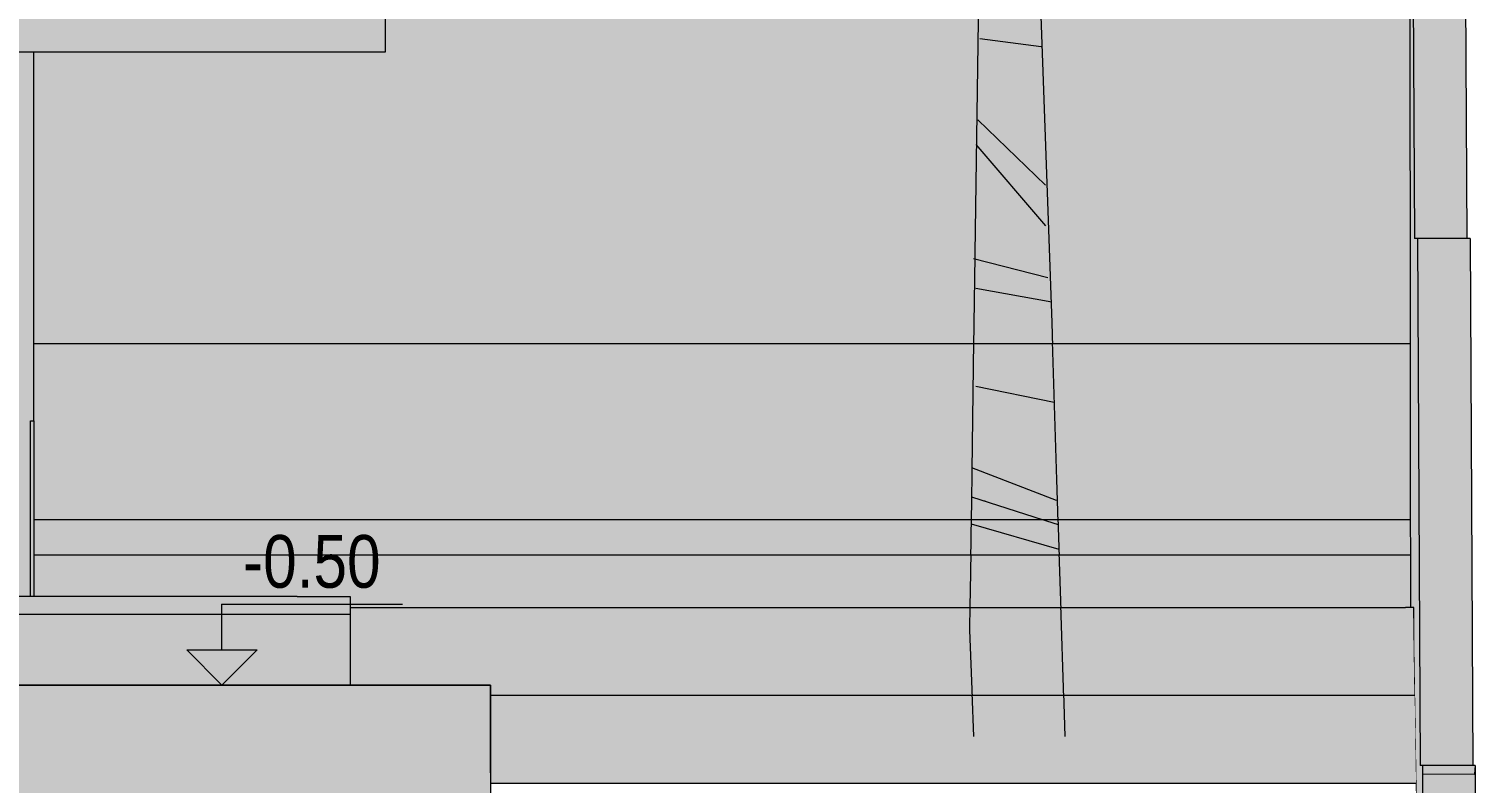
# Model space of a CAD drawing. Header units: centimetres. Extents: x -4381 to 5639, y -3920 to 4826.
# Drawn here: x 88.24 to 96.47, y 9.56 to 13.85 of the extents above; entities that cross this region are included whole.
import ezdxf
from ezdxf.xclip import XClip

# ---------------------------------------------------------------- set-up
doc = ezdxf.new("R2010")
doc.units = ezdxf.units.CM
doc.header["$MEASUREMENT"] = 0
doc.header["$XCLIPFRAME"] = 0
doc.set_wipeout_variables(frame=1)
doc.linetypes.add('Wipeout_Contour', pattern=[100, 0, -100])
for name, color, linetype in [('0- SITE', 7, 'Continuous'), ('00- NIVEAUX', 7, 'Continuous'), ('Dalles', 7, 'Continuous'), ('Drawing & Figure', 7, 'Continuous'), ('Mur de clôture', 7, 'Continuous'), ('Structural - Bearing', 7, 'Continuous')]:
    doc.layers.add(name, color=color, linetype=linetype)
for name, color, linetype, lineweight in [('0- SITE_Pen_No__1', 7, 'Continuous', 5), ('00- NIVEAUX_Pen_No__1', 7, 'Continuous', 5), ('0_Pen_No__1', 7, 'Continuous', 5), ('0_Pen_No__2', 8, 'Continuous', 5), ('Dalles_Pen_No__1', 7, 'Continuous', 5), ('Mur de clôture_Pen_No__1', 7, 'Continuous', 5), ('Mur de clôture_Pen_No__2', 8, 'Continuous', 5), ('Mur de clôture_Pen_No__7', 7, 'Continuous', 5), ('Structural - Bearing_Pen_No__1', 7, 'Continuous', 5)]:
    doc.layers.add(name, color=color, linetype=linetype, lineweight=lineweight)
for name, color, linetype, lineweight, true_color in [('0- SITE_Pen_No__178', 7, 'Continuous', 5, 0xbda888), ('0- SITE_Pen_No__184', 7, 'Continuous', 5, 0xc5d295), ('00-TREES_Pen_No__178', 7, 'Continuous', 5, 0xbda888), ('00-TREES_Pen_No__181', 7, 'Continuous', 5, 0xddeaa8), ('00-TREES_Pen_No__184', 7, 'Continuous', 5, 0xc5d295), ('00-TREES_Pen_No__185', 7, 'Continuous', 5, 0xbce39b), ('0_Pen_No__102', 7, 'Continuous', 5, 0xcccccc), ('Dalles_Pen_No__178', 7, 'Continuous', 5, 0xbda888), ('Dalles_Pen_No__61', 7, 'Continuous', 5, 0x6a6a6a), ('Mur de clôture_Pen_No__180', 7, 'Continuous', 5, 0xe2e3c6), ('Structural - Bearing_Pen_No__102', 7, 'Continuous', 5, 0xcccccc), ('Structural - Bearing_Pen_No__112', 7, 'Continuous', 5, 0xd5aaaa), ('Structural - Bearing_Pen_No__178', 7, 'Continuous', 5, 0xbda888), ('veg_Pen_No__158', 7, 'Continuous', 5, 0x7b6544)]:
    doc.layers.add(name, color=color, linetype=linetype, lineweight=lineweight, true_color=true_color)
doc.styles.add('GENERATED_STYLE_2', font='')
doc.styles.get('GENERATED_STYLE_2').set_extended_font_data('Arial Narrow Occidental')

# ---------------------------------------------------------------- blocks, each defined once
blk = doc.blocks.new('Drawing_10_10', base_point=(-363.0919, 10.6179))
at = {"color": 254, "linetype": 'Wipeout_Contour', "lineweight": 0, "ltscale": 555.959239}
blk.add_wipeout([(90.2669, 13.7179), (88.2669, 13.7179), (88.2669, 13.5771), (96.1046, 12.0562), (96.103, 14.0562), (90.2669, 14.0562)], dxfattribs=at).dxf.layer = '0- SITE'
at = {"color": 254, "linetype": 'Wipeout_Contour', "lineweight": 0, "ltscale": 275.035102}
blk.add_wipeout([(88.2669, 11.0147), (88.2669, 10.8562), (96.1067, 10.8562)], dxfattribs=at).dxf.layer = '0- SITE'
at = {"color": 254, "linetype": 'Wipeout_Contour', "lineweight": 0, "ltscale": 363.748777}
blk.add_wipeout([(90.0669, 10.1144), (90.0913, 10.1144), (90.2766, 10.5562), (90.0669, 10.5562)], dxfattribs=at).dxf.layer = '0- SITE'
at = {"color": 254, "linetype": 'Wipeout_Contour', "lineweight": 0, "ltscale": 464.11837}
blk.add_wipeout([(92.2897, 10.5562), (90.3257, 10.1144), (90.8669, 10.1144), (90.8669, 10.0562), (96.1319, 10.0562)], dxfattribs=at).dxf.layer = '0- SITE'
at = {"color": 254, "linetype": 'Wipeout_Contour', "lineweight": 0, "ltscale": 279.839782}
blk.add_wipeout([(90.8669, 9.5562), (96.14, 9.5562), (90.8669, 9.9904)], dxfattribs=at).dxf.layer = '0- SITE'
at = {"layer": '0- SITE_Pen_No__178', "linetype": 'Continuous', "ltscale": 10}
for points in [[(90.2669, 13.7179), (88.2669, 13.7179), (88.2669, 13.5771), (96.1046, 12.0562), (96.103, 14.0562), (90.2669, 14.0562)], [(88.2669, 11.0147), (88.2669, 10.8562), (96.1067, 10.8562)], [(90.0669, 10.1144), (90.0913, 10.1144), (90.2766, 10.5562), (90.0669, 10.5562)], [(92.2897, 10.5562), (90.3257, 10.1144), (90.8669, 10.1144), (90.8669, 10.0562), (96.1319, 10.0562)], [(90.8669, 9.5562), (96.14, 9.5562), (90.8669, 9.9904)]]:
    blk.add_hatch(color=256, dxfattribs=at).paths.add_polyline_path(points)
at = {"layer": 'veg_Pen_No__158', "linetype": 'Continuous', "ltscale": 10}
blk.add_line((93.6537, 13.7958), (94.0034, 13.7494), dxfattribs=at)
at = {"color": 254, "linetype": 'Wipeout_Contour', "lineweight": 0, "ltscale": 371.834022}
blk.add_wipeout([(88.2669, 12.0562), (88.2669, 11.8324), (96.1058, 11.0562), (96.1046, 12.0562)], dxfattribs=at).dxf.layer = '0- SITE'
at = {"color": 254, "linetype": 'Wipeout_Contour', "lineweight": 0, "ltscale": 364.289433}
blk.add_wipeout([(90.0913, 10.1144), (90.1488, 10.1144), (90.7703, 10.5562), (90.2766, 10.5562)], dxfattribs=at).dxf.layer = '0- SITE'
at = {"color": 254, "linetype": 'Wipeout_Contour', "lineweight": 0, "ltscale": 376.199002}
blk.add_wipeout([(90.8669, 10.0562), (90.8669, 9.9904), (96.14, 9.5562), (96.1319, 10.0562)], dxfattribs=at).dxf.layer = '0- SITE'
at = {"layer": '0- SITE_Pen_No__178', "linetype": 'Continuous', "ltscale": 10}
for points in [[(90.0913, 10.1144), (90.1488, 10.1144), (90.7703, 10.5562), (90.2766, 10.5562)], [(90.8669, 10.0562), (90.8669, 9.9904), (96.14, 9.5562), (96.1319, 10.0562)]]:
    blk.add_hatch(color=256, dxfattribs=at).paths.add_polyline_path(points)
at = {"layer": '0- SITE_Pen_No__184', "linetype": 'Continuous', "ltscale": 10}
blk.add_hatch(color=256, dxfattribs=at).paths.add_polyline_path([(88.2669, 12.0562), (88.2669, 11.8324), (96.1058, 11.0562), (96.1046, 12.0562)])
at = {"layer": '0- SITE_Pen_No__1', "linetype": 'Continuous', "ltscale": 10}
for p in [(90.8669, 9.5562), (96.1482, 9.0562)]:
    blk.add_line(p, (96.14, 9.5562), dxfattribs=at)
at = {"color": 254, "linetype": 'Wipeout_Contour', "lineweight": 0, "ltscale": 275.666592}
blk.add_wipeout([(88.2669, 13.5771), (88.2669, 12.0562), (96.1046, 12.0562)], dxfattribs=at).dxf.layer = '0- SITE'
at = {"color": 254, "linetype": 'Wipeout_Contour', "lineweight": 0, "ltscale": 365.151165}
blk.add_wipeout([(90.1488, 10.1144), (90.2075, 10.1144), (91.2744, 10.5562), (90.7703, 10.5562)], dxfattribs=at).dxf.layer = '0- SITE'
at = {"color": 254, "linetype": 'Wipeout_Contour', "lineweight": 0, "ltscale": 335.513424}
blk.add_wipeout([(75.8169, 9.6144), (75.8169, 9.3144), (90.8669, 9.3144), (90.8669, 9.6144)], dxfattribs=at).dxf.layer = 'Dalles'
at = {"layer": '0- SITE_Pen_No__178', "linetype": 'Continuous', "ltscale": 10}
for points in [[(88.2669, 13.5771), (88.2669, 12.0562), (96.1046, 12.0562)], [(90.1488, 10.1144), (90.2075, 10.1144), (91.2744, 10.5562), (90.7703, 10.5562)]]:
    blk.add_hatch(color=256, dxfattribs=at).paths.add_polyline_path(points)
at = {"layer": 'Dalles_Pen_No__178', "linetype": 'Continuous', "ltscale": 10}
blk.add_hatch(color=256, dxfattribs=at).paths.add_polyline_path([(75.8169, 9.6144), (75.8169, 9.3144), (90.8669, 9.3144), (90.8669, 9.6144)])
at = {"layer": 'veg_Pen_No__158', "linetype": 'Continuous', "ltscale": 10}
for p, q in [((93.9544, 15.22), (94.0623, 12.1777)), ((93.6417, 13.332), (94.0276, 12.9609)), ((93.6296, 13.1928), (94.0276, 12.729)), ((93.6175, 12.5435), (94.0396, 12.4352)), ((93.6296, 12.3734), (94.0638, 12.2961))]:
    blk.add_line(p, q, dxfattribs=at)
at = {"color": 254, "linetype": 'Wipeout_Contour', "lineweight": 0, "ltscale": 366.164497}
blk.add_wipeout([(90.2075, 10.1144), (90.2667, 10.1144), (91.7829, 10.5562), (91.2744, 10.5562)], dxfattribs=at).dxf.layer = '0- SITE'
at = {"color": 254, "linetype": 'Wipeout_Contour', "lineweight": 0, "ltscale": 292.397853}
blk.add_wipeout([(96.4279, 12.6562), (96.0934, 18.6562), (96.1279, 12.6562)], dxfattribs=at).dxf.layer = 'Mur de clôture'
at = {"layer": '0- SITE_Pen_No__178', "linetype": 'Continuous', "ltscale": 10}
blk.add_hatch(color=256, dxfattribs=at).paths.add_polyline_path([(90.2075, 10.1144), (90.2667, 10.1144), (91.7829, 10.5562), (91.2744, 10.5562)])
at = {"layer": 'Mur de clôture_Pen_No__180', "linetype": 'Continuous', "ltscale": 10}
blk.add_hatch(color=256, dxfattribs=at).paths.add_polyline_path([(96.4279, 12.6562), (96.0934, 18.6562), (96.1279, 12.6562)])
at = {"color": 254, "linetype": 'Wipeout_Contour', "lineweight": 0, "ltscale": 367.227257}
blk.add_wipeout([(90.2667, 10.1144), (90.3257, 10.1144), (92.2897, 10.5562), (91.7829, 10.5562)], dxfattribs=at).dxf.layer = '0- SITE'
at = {"color": 254, "linetype": 'Wipeout_Contour', "lineweight": 0, "ltscale": 292.999414}
blk.add_wipeout([(96.4279, 12.6562), (96.3933, 18.6562), (96.0934, 18.6562)], dxfattribs=at).dxf.layer = 'Mur de clôture'
at = {"layer": '0- SITE_Pen_No__178', "linetype": 'Continuous', "ltscale": 10}
blk.add_hatch(color=256, dxfattribs=at).paths.add_polyline_path([(90.2667, 10.1144), (90.3257, 10.1144), (92.2897, 10.5562), (91.7829, 10.5562)])
at = {"layer": 'Mur de clôture_Pen_No__180', "linetype": 'Continuous', "ltscale": 10}
blk.add_hatch(color=256, dxfattribs=at).paths.add_polyline_path([(96.4279, 12.6562), (96.3933, 18.6562), (96.0934, 18.6562)])
at = {"layer": 'Mur de clôture_Pen_No__7', "linetype": 'Continuous', "ltscale": 10}
blk.add_line((96.4279, 12.6562), (96.3933, 18.6562), dxfattribs=at)
at = {"color": 254, "linetype": 'Wipeout_Contour', "lineweight": 0, "ltscale": 283.35829}
blk.add_wipeout([(92.2897, 10.5562), (96.1319, 10.0562), (92.7889, 10.5562)], dxfattribs=at).dxf.layer = '0- SITE'
at = {"layer": '0- SITE_Pen_No__178', "linetype": 'Continuous', "ltscale": 10}
blk.add_hatch(color=256, dxfattribs=at).paths.add_polyline_path([(92.2897, 10.5562), (96.1319, 10.0562), (92.7889, 10.5562)])
at = {"color": 254, "linetype": 'Wipeout_Contour', "lineweight": 0, "ltscale": 284.321338}
blk.add_wipeout([(93.2743, 10.5562), (92.7889, 10.5562), (96.1319, 10.0562)], dxfattribs=at).dxf.layer = '0- SITE'
at = {"layer": '0- SITE_Pen_No__178', "linetype": 'Continuous', "ltscale": 10}
blk.add_hatch(color=256, dxfattribs=at).paths.add_polyline_path([(93.2743, 10.5562), (92.7889, 10.5562), (96.1319, 10.0562)])
at = {"color": 254, "linetype": 'Wipeout_Contour', "lineweight": 0, "ltscale": 285.248666}
blk.add_wipeout([(93.7398, 10.5562), (93.2743, 10.5562), (96.1319, 10.0562)], dxfattribs=at).dxf.layer = '0- SITE'
at = {"layer": '0- SITE_Pen_No__178', "linetype": 'Continuous', "ltscale": 10}
blk.add_hatch(color=256, dxfattribs=at).paths.add_polyline_path([(93.7398, 10.5562), (93.2743, 10.5562), (96.1319, 10.0562)])
at = {"layer": 'veg_Pen_No__158', "linetype": 'Continuous', "ltscale": 10}
blk.add_line((93.5949, 10.4262), (93.6174, 9.8205), dxfattribs=at)
at = {"color": 254, "linetype": 'Wipeout_Contour', "lineweight": 0, "ltscale": 286.127448}
blk.add_wipeout([(93.7398, 10.5562), (96.1319, 10.0562), (94.1795, 10.5562)], dxfattribs=at).dxf.layer = '0- SITE'
at = {"layer": '0- SITE_Pen_No__178', "linetype": 'Continuous', "ltscale": 10}
blk.add_hatch(color=256, dxfattribs=at).paths.add_polyline_path([(93.7398, 10.5562), (96.1319, 10.0562), (94.1795, 10.5562)])
at = {"color": 254, "linetype": 'Wipeout_Contour', "lineweight": 0, "ltscale": 287.686696}
blk.add_wipeout([(94.9566, 10.5562), (94.5871, 10.5562), (96.1319, 10.0562)], dxfattribs=at).dxf.layer = '0- SITE'
at = {"layer": '0- SITE_Pen_No__178', "linetype": 'Continuous', "ltscale": 10}
blk.add_hatch(color=256, dxfattribs=at).paths.add_polyline_path([(94.9566, 10.5562), (94.5871, 10.5562), (96.1319, 10.0562)])
at = {"color": 254, "linetype": 'Wipeout_Contour', "lineweight": 0, "ltscale": 286.944602}
blk.add_wipeout([(94.5871, 10.5562), (94.1795, 10.5562), (96.1319, 10.0562)], dxfattribs=at).dxf.layer = '0- SITE'
at = {"layer": '0- SITE_Pen_No__178', "linetype": 'Continuous', "ltscale": 10}
blk.add_hatch(color=256, dxfattribs=at).paths.add_polyline_path([(94.5871, 10.5562), (94.1795, 10.5562), (96.1319, 10.0562)])
at = {"color": 254, "linetype": 'Wipeout_Contour', "lineweight": 0, "ltscale": 289.720463}
blk.add_wipeout([(96.1237, 10.5562), (96.0772, 10.5562), (96.1319, 10.0562)], dxfattribs=at).dxf.layer = '0- SITE'
at = {"layer": '0- SITE_Pen_No__178', "linetype": 'Continuous', "ltscale": 10}
blk.add_hatch(color=256, dxfattribs=at).paths.add_polyline_path([(96.1237, 10.5562), (96.0772, 10.5562), (96.1319, 10.0562)])
at = {"color": 254, "linetype": 'Wipeout_Contour', "lineweight": 0, "ltscale": 288.339879}
blk.add_wipeout([(95.2819, 10.5562), (94.9566, 10.5562), (96.1319, 10.0562)], dxfattribs=at).dxf.layer = '0- SITE'
at = {"layer": '0- SITE_Pen_No__178', "linetype": 'Continuous', "ltscale": 10}
blk.add_hatch(color=256, dxfattribs=at).paths.add_polyline_path([(95.2819, 10.5562), (94.9566, 10.5562), (96.1319, 10.0562)])
at = {"color": 254, "linetype": 'Wipeout_Contour', "lineweight": 0, "ltscale": 288.890053}
blk.add_wipeout([(95.5568, 10.5562), (95.2819, 10.5562), (96.1319, 10.0562)], dxfattribs=at).dxf.layer = '0- SITE'
at = {"layer": '0- SITE_Pen_No__178', "linetype": 'Continuous', "ltscale": 10}
blk.add_hatch(color=256, dxfattribs=at).paths.add_polyline_path([(95.5568, 10.5562), (95.2819, 10.5562), (96.1319, 10.0562)])
at = {"color": 254, "linetype": 'Wipeout_Contour', "lineweight": 0, "ltscale": 289.322779}
blk.add_wipeout([(95.7776, 10.5562), (95.5568, 10.5562), (96.1319, 10.0562)], dxfattribs=at).dxf.layer = '0- SITE'
at = {"layer": '0- SITE_Pen_No__178', "linetype": 'Continuous', "ltscale": 10}
blk.add_hatch(color=256, dxfattribs=at).paths.add_polyline_path([(95.7776, 10.5562), (95.5568, 10.5562), (96.1319, 10.0562)])
at = {"color": 254, "linetype": 'Wipeout_Contour', "lineweight": 0, "ltscale": 289.613676}
blk.add_wipeout([(95.9487, 10.5562), (95.7776, 10.5562), (96.1319, 10.0562)], dxfattribs=at).dxf.layer = '0- SITE'
at = {"layer": '0- SITE_Pen_No__178', "linetype": 'Continuous', "ltscale": 10}
blk.add_hatch(color=256, dxfattribs=at).paths.add_polyline_path([(95.9487, 10.5562), (95.7776, 10.5562), (96.1319, 10.0562)])
at = {"color": 254, "linetype": 'Wipeout_Contour', "lineweight": 0, "ltscale": 289.694626}
blk.add_wipeout([(96.0772, 10.5562), (95.9487, 10.5562), (96.1319, 10.0562)], dxfattribs=at).dxf.layer = '0- SITE'
at = {"layer": '0- SITE_Pen_No__178', "linetype": 'Continuous', "ltscale": 10}
blk.add_hatch(color=256, dxfattribs=at).paths.add_polyline_path([(96.0772, 10.5562), (95.9487, 10.5562), (96.1319, 10.0562)])
at = {"layer": '0- SITE_Pen_No__1', "linetype": 'Continuous', "ltscale": 10}
for p, q in [((90.8669, 10.0562), (96.1319, 10.0562)), ((96.1319, 10.0562), (96.14, 9.5562))]:
    blk.add_line(p, q, dxfattribs=at)
at = {"color": 254, "linetype": 'Wipeout_Contour', "lineweight": 0, "ltscale": 371.352105}
blk.add_wipeout([(88.2669, 10.8562), (88.2669, 10.7991), (96.1075, 10.5562), (96.1067, 10.8562)], dxfattribs=at).dxf.layer = '0- SITE'
at = {"color": 254, "linetype": 'Wipeout_Contour', "lineweight": 0, "ltscale": 771.597129}
blk.add_wipeout([(96.1601, 7.6702), (96.1608, 7.5562), (96.1642, 6.0562), (96.1676, 5.5562), (96.1725, 5.0562), (96.1731, 4.8787), (96.1731, 9.6562), (96.1601, 9.6562)], dxfattribs=at).dxf.layer = 'Mur de clôture'
at = {"layer": '0- SITE_Pen_No__184', "linetype": 'Continuous', "ltscale": 10}
blk.add_hatch(color=256, dxfattribs=at).paths.add_polyline_path([(88.2669, 10.8562), (88.2669, 10.7991), (96.1075, 10.5562), (96.1067, 10.8562)])
at = {"layer": 'Mur de clôture_Pen_No__2', "linetype": 'Continuous', "ltscale": 10}
blk.add_hatch(color=256, dxfattribs=at).paths.add_polyline_path([(96.1601, 7.6702), (96.1608, 7.5562), (96.1642, 6.0562), (96.1676, 5.5562), (96.1725, 5.0562), (96.1731, 4.8787), (96.1731, 9.6562), (96.1601, 9.6562)])
at = {"color": 254, "linetype": 'Wipeout_Contour', "lineweight": 0, "ltscale": 371.457349}
blk.add_wipeout([(88.2669, 11.0562), (88.2669, 11.0147), (96.1067, 10.8562), (96.1058, 11.0562)], dxfattribs=at).dxf.layer = '0- SITE'
at = {"color": 254, "linetype": 'Wipeout_Contour', "lineweight": 0, "ltscale": 547.475323}
blk.add_wipeout([(88.2669, 10.6179), (89.7669, 10.6179), (90.0669, 10.6179), (90.0669, 10.5562), (96.1075, 10.5562), (88.2669, 10.7991)], dxfattribs=at).dxf.layer = '0- SITE'
at = {"layer": '0- SITE_Pen_No__184', "linetype": 'Continuous', "ltscale": 10}
for points in [[(88.2669, 11.0562), (88.2669, 11.0147), (96.1067, 10.8562), (96.1058, 11.0562)], [(88.2669, 10.6179), (89.7669, 10.6179), (90.0669, 10.6179), (90.0669, 10.5562), (96.1075, 10.5562), (88.2669, 10.7991)]]:
    blk.add_hatch(color=256, dxfattribs=at).paths.add_polyline_path(points)
at = {"layer": '0- SITE_Pen_No__1', "linetype": 'Continuous', "ltscale": 10}
for p, q in [((90.0669, 10.5562), (90.2766, 10.5562)), ((90.2766, 10.5562), (90.7703, 10.5562)), ((90.7703, 10.5562), (91.2744, 10.5562)), ((91.2744, 10.5562), (91.7829, 10.5562)), ((91.7829, 10.5562), (92.2897, 10.5562)), ((92.2897, 10.5562), (92.7889, 10.5562)), ((92.7889, 10.5562), (93.2743, 10.5562)), ((93.2743, 10.5562), (93.7398, 10.5562)), ((93.7398, 10.5562), (94.1795, 10.5562)), ((94.1795, 10.5562), (94.5871, 10.5562)), ((94.5871, 10.5562), (94.9566, 10.5562)), ((94.9566, 10.5562), (95.2819, 10.5562)), ((95.2819, 10.5562), (95.5568, 10.5562)), ((95.5568, 10.5562), (95.7776, 10.5562)), ((95.7776, 10.5562), (95.9487, 10.5562))]:
    blk.add_line(p, q, dxfattribs=at)
at = {"layer": '00- NIVEAUX_Pen_No__1', "linetype": 'Continuous', "insert": (89.4578, 10.6641), "char_height": 0.3, "attachment_point": 7, "style": 'GENERATED_STYLE_2'}
blk.add_mtext('\\A1;{\\fArial Narrow Occidental|b0|i0|c0|p34;-0.50}', dxfattribs=at)
at = {"color": 254, "linetype": 'Wipeout_Contour', "lineweight": 0, "ltscale": 275.181339}
blk.add_wipeout([(88.2669, 11.8324), (88.2669, 11.0562), (96.1058, 11.0562)], dxfattribs=at).dxf.layer = '0- SITE'
at = {"color": 254, "linetype": 'Wipeout_Contour', "lineweight": 0, "ltscale": 656.621216}
blk.add_wipeout([(76.9169, 10.1179), (78.9169, 10.1179), (78.9169, 10.3179), (79.2169, 10.3179), (79.2169, 10.1144), (90.0669, 10.1144), (90.0669, 10.5179), (76.9169, 10.5179)], dxfattribs=at).dxf.layer = 'Structural - Bearing'
at = {"layer": '0- SITE_Pen_No__184', "linetype": 'Continuous', "ltscale": 10}
blk.add_hatch(color=256, dxfattribs=at).paths.add_polyline_path([(88.2669, 11.8324), (88.2669, 11.0562), (96.1058, 11.0562)])
at = {"layer": '00-TREES_Pen_No__178', "linetype": 'Continuous', "lineweight": 0, "ltscale": 10, "true_color": 0x5e5444}
blk.add_hatch(color=251, dxfattribs=at).paths.add_polyline_path([(93.7629, 17.0037), (93.7219, 16.3433), (93.6668, 15.5426), (93.6424, 13.8112), (93.5949, 10.4262), (93.6174, 9.8205), (94.1368, 9.8205), (94.0638, 12.2961), (94.0393, 12.8259), (94.0034, 13.904), (93.9294, 15.9393), (93.8561, 17.0018), (93.8647, 17.0652), (93.8206, 17.1906)])
at = {"layer": '00-TREES_Pen_No__181', "linetype": 'Continuous', "ltscale": 10}
h = blk.add_hatch(color=256, dxfattribs=at)
h.paths.add_polyline_path([(93.2503, 13.5689), (93.2879, 13.4952), (93.355, 13.4711), (93.3066, 13.3526), (93.3442, 13.2789), (93.4433, 13.218), (93.5666, 13.2261), (93.6164, 13.1701), (93.587, 13.0958), (93.6613, 13.0594), (93.7478, 13.0354), (93.7358, 12.9983), (93.6679, 12.8938), (93.8284, 12.8704), (93.8483, 12.8089), (93.9721, 12.7482), (93.9974, 12.6621), (94.0719, 12.6063), (94.1705, 12.6141), (94.2686, 12.6818), (94.2553, 12.8121), (94.3343, 12.8374), (94.3213, 12.9289), (94.5023, 12.7647), (94.5276, 12.6786), (94.5465, 12.5184), (94.5477, 12.3704), (94.5489, 12.2153), (94.5644, 12.119), (94.5821, 11.9325), (94.6, 11.6612), (94.5654, 11.2693), (94.8297, 11.2693), (94.7716, 12.048), (94.7533, 12.2116), (94.7333, 12.2908), (94.7441, 12.4829), (94.7796, 12.6805), (94.9032, 12.8718), (94.971, 12.9763), (94.9942, 12.9536), (95.1052, 12.9544), (95.2487, 12.8446), (95.3151, 12.9244), (95.4385, 12.92), (95.4878, 12.9134), (95.5185, 13.044), (95.5681, 13.0197), (95.6718, 13.0452), (95.7282, 13.0456), (95.7519, 13.1621), (95.6328, 13.3039), (95.5832, 13.3405), (95.6263, 13.4572), (95.601, 13.538), (95.6303, 13.6246), (95.7237, 13.6253), (95.815, 13.663), (95.9014, 13.6584), (95.95, 13.7504), (95.8579, 13.8061), (95.8621, 13.9471), (95.8002, 13.9783), (95.8244, 14.0402), (95.848, 14.169), (95.7927, 14.2619), (95.7848, 14.3658), (95.7841, 14.4592), (95.7466, 14.5206), (95.7094, 14.5449), (95.6843, 14.5994), (95.6591, 14.6679), (95.6222, 14.6553), (95.5305, 14.6598), (95.4683, 14.7333), (95.2833, 14.7266), (95.332, 14.8133), (95.5049, 14.783), (95.5841, 14.7959), (95.6082, 14.8648), (95.6518, 14.9321), (95.7189, 14.9027), (95.7431, 14.9646), (95.6758, 15.0134), (95.6631, 15.0626), (95.6677, 15.149), (95.6372, 15.2157), (95.5631, 15.2222), (95.4942, 15.2463), (95.4882, 15.3449), (95.3404, 15.312), (95.389, 15.4111), (95.3202, 15.4229), (95.2038, 15.4343), (95.0922, 15.5145), (94.9939, 15.4697), (94.883, 15.4441), (94.9559, 15.5927), (94.8621, 15.6483), (94.7318, 15.6279), (94.5833, 15.6955), (94.4595, 15.7492), (94.3807, 15.6869), (94.3125, 15.6317), (94.27, 15.649), (94.2011, 15.6802), (94.1343, 15.6603), (93.9918, 15.6292), (93.9495, 15.6342), (93.8562, 15.6158), (93.7457, 15.5586), (93.7042, 15.4543), (93.6982, 15.3238), (93.7428, 15.2572), (93.7856, 15.1836), (93.8175, 15.1591), (93.7067, 15.1336), (93.6381, 15.1207), (93.5589, 15.1131), (93.4855, 15.0385), (93.4369, 14.9342), (93.4746, 14.8481), (93.4752, 14.7671), (93.4564, 14.6929), (93.5381, 14.6143), (93.5754, 14.5776), (93.5191, 14.5648), (93.4396, 14.5888), (93.3708, 14.6006), (93.3161, 14.6125), (93.2847, 14.5753), (93.3349, 14.4576), (93.3425, 14.396), (93.343, 14.3344), (93.3069, 14.2107), (93.2885, 14.0873), (93.3139, 13.9958), (93.3828, 13.977), (93.438, 13.9034), (93.6052, 13.9241), (93.6552, 13.8382), (93.6363, 13.7816), (93.5252, 13.7878), (93.4829, 13.7928), (93.3846, 13.7374), (93.3481, 13.6807), (93.3361, 13.6383), (93.2619, 13.6554)])
h.paths.add_polyline_path([(94.3958, 12.9648), (94.4143, 12.9737), (94.4504, 13.0973), (94.4869, 13.1522), (94.5451, 13.1568), (94.5917, 13.0544), (94.58, 12.9627), (94.5563, 12.8391), (94.4944, 12.8756)], flags=0)
h.paths.add_polyline_path([(94.6732, 13.147), (94.709, 13.1416), (94.783, 13.1422), (94.8449, 13.118), (94.9152, 13.0373), (94.7605, 12.8654), (94.7045, 12.8156), (94.7159, 12.939), (94.7223, 13.0184)], flags=0)
at = {"layer": '00-TREES_Pen_No__185', "linetype": 'Continuous', "lineweight": 0, "ltscale": 10, "true_color": 0x5e714d}
h = blk.add_hatch(color=77, dxfattribs=at)
h.paths.add_polyline_path([(88.5935, 14.2795), (88.6263, 14.1583), (88.7771, 14.0988), (88.8588, 14.0069), (88.88, 13.877), (88.8407, 13.7234), (88.8827, 13.533), (88.9964, 13.4124), (89.0266, 13.2508), (89.161, 13.0697), (89.334, 12.7559), (89.3666, 12.655), (89.4558, 12.7048), (89.4683, 12.5835), (89.5989, 12.5238), (89.7925, 12.5369), (89.8813, 12.6388), (89.872, 12.7197), (89.9606, 12.8505), (90.0414, 12.8742), (90.1456, 12.8519), (90.2297, 12.4594), (90.26, 12.2775), (90.1817, 11.9415), (90.1546, 11.71), (90.1253, 11.386), (90.5124, 11.386), (90.4893, 11.4178), (90.407, 11.5993), (90.4057, 11.7611), (90.4353, 12.0447), (90.4742, 12.2474), (90.5545, 12.3203), (90.6348, 12.4018), (90.7753, 12.5533), (90.7757, 12.5041), (90.8255, 12.4236), (90.9794, 12.3323), (91.15, 12.3336), (91.242, 12.395), (91.2001, 12.5768), (91.1878, 12.6779), (91.3203, 12.7397), (91.4206, 12.8417), (91.408, 12.9745), (91.4679, 13.0878), (91.5885, 13.1899), (91.7811, 13.3331), (91.8703, 13.3829), (91.8809, 13.5044), (91.8081, 13.5761), (91.8068, 13.738), (91.8983, 13.8688), (91.987, 13.9823), (92.0467, 14.1128), (91.957, 14.1237), (91.9042, 14.2244), (91.895, 14.2938), (91.9544, 14.4561), (91.9818, 14.65), (91.8716, 14.6983), (91.8301, 14.8194), (91.8894, 15.002), (91.8284, 15.042), (91.8678, 15.1753), (91.8756, 15.2852), (91.7329, 15.4171), (91.6915, 15.5382), (91.7024, 15.6279), (91.5688, 15.6991), (91.5585, 15.9101), (91.3837, 16.0822), (91.253, 16.1621), (91.2717, 16.3531), (91.2383, 16.5552), (91.0067, 16.6054), (90.772, 16.6729), (90.6495, 16.805), (90.5281, 16.804), (90.4176, 16.8841), (90.2759, 16.8917), (90.1028, 16.8412), (89.8699, 16.6861), (89.801, 16.6162), (89.5874, 16.574), (89.4371, 16.5729), (89.3863, 16.4192), (89.2464, 16.1955), (89.1455, 16.1543), (89.0445, 16.1246), (89.0568, 16.0322), (88.9966, 15.971), (89.058, 15.8818), (89.0881, 15.7289), (89.0694, 15.5379), (88.9489, 15.4155), (88.901, 15.2619), (88.8502, 15.0996), (88.8922, 14.9092), (88.8037, 14.7668), (88.7238, 14.6332), (88.745, 14.5033), (88.714, 14.4018)])
h.paths.add_polyline_path([(90.3526, 12.8722), (90.4981, 12.8865), (90.6196, 12.8672), (90.701, 12.8158), (90.7537, 12.7352), (90.7588, 12.7181), (90.553, 12.5111), (90.4319, 12.4812)], flags=0)
at = {"layer": 'Structural - Bearing_Pen_No__178', "linetype": 'Continuous', "ltscale": 10}
blk.add_hatch(color=256, dxfattribs=at).paths.add_polyline_path([(76.9169, 10.1179), (78.9169, 10.1179), (78.9169, 10.3179), (79.2169, 10.3179), (79.2169, 10.1144), (90.0669, 10.1144), (90.0669, 10.5179), (76.9169, 10.5179)])
at = {"layer": '00- NIVEAUX_Pen_No__1', "linetype": 'Continuous', "ltscale": 10}
blk.add_line((89.1378, 10.3144), (89.5378, 10.3144), dxfattribs=at)
at = {"layer": 'veg_Pen_No__158', "linetype": 'Continuous', "ltscale": 10}
for p, q in [((93.6668, 15.5426), (93.5949, 10.4262)), ((94.0623, 12.1777), (94.1368, 9.8205)), ((93.6296, 11.8168), (94.0758, 11.724)), ((93.6055, 11.353), (94.0879, 11.1674)), ((93.6056, 11.1867), (94.0999, 11.0283)), ((93.6839, 11.1616), (93.6805, 11.1616)), ((93.6034, 11.0324), (94.1031, 10.8882))]:
    blk.add_line(p, q, dxfattribs=at)
at = {"color": 254, "linetype": 'Wipeout_Contour', "lineweight": 0, "ltscale": 1459.948737}
blk.add_wipeout([(96.0934, 18.6562), (96.0934, 18.0562), (96.0956, 17.5562), (96.0973, 17.5562), (96.0987, 17.0562), (96.0998, 16.0562), (96.1012, 15.0562), (96.103, 14.0562), (96.1046, 12.0562), (96.1058, 11.0562), (96.1067, 10.8562), (96.1075, 10.5562), (96.1237, 10.5562), (96.1279, 10.2992), (96.1279, 12.6562)], dxfattribs=at).dxf.layer = 'Mur de clôture'
at = {"color": 254, "linetype": 'Wipeout_Contour', "lineweight": 0, "ltscale": 362.14815}
blk.add_wipeout([(89.7669, 10.6179), (89.7669, 10.5179), (90.0669, 10.5179), (90.0669, 10.6179)], dxfattribs=at).dxf.layer = 'Structural - Bearing'
at = {"color": 254, "linetype": 'Wipeout_Contour', "lineweight": 0, "ltscale": 335.699014}
blk.add_wipeout([(75.8169, 10.1144), (75.8169, 9.6144), (90.8669, 9.6144), (90.8669, 10.1144)], dxfattribs=at).dxf.layer = 'Structural - Bearing'
at = {"layer": '00- NIVEAUX', "linetype": 'Continuous', "lineweight": 0, "true_color": 0x000000}
blk.add_hatch(color=18, dxfattribs=at).paths.add_polyline_path([(89.3378, 10.1144), (89.5378, 10.3144), (89.1378, 10.3144)])
at = {"layer": '0_Pen_No__2', "linetype": 'Continuous', "ltscale": 10}
blk.add_hatch(color=256, dxfattribs=at).paths.add_polyline_path([(75.8169, 10.1144), (75.8169, 5.5832), (90.8669, 5.5832), (90.8669, 10.1144)])
at = {"layer": 'Mur de clôture_Pen_No__2', "linetype": 'Continuous', "ltscale": 10}
blk.add_hatch(color=256, dxfattribs=at).paths.add_polyline_path([(96.0934, 18.6562), (96.0934, 18.0562), (96.0956, 17.5562), (96.0973, 17.5562), (96.0987, 17.0562), (96.0998, 16.0562), (96.1012, 15.0562), (96.103, 14.0562), (96.1046, 12.0562), (96.1058, 11.0562), (96.1067, 10.8562), (96.1075, 10.5562), (96.1237, 10.5562), (96.1279, 10.2992), (96.1279, 12.6562)])
at = {"layer": 'Structural - Bearing_Pen_No__178', "linetype": 'Continuous', "ltscale": 10}
for points in [[(89.7669, 10.6179), (89.7669, 10.5179), (90.0669, 10.5179), (90.0669, 10.6179)], [(75.8169, 10.1144), (75.8169, 9.6144), (90.8669, 9.6144), (90.8669, 10.1144)]]:
    blk.add_hatch(color=256, dxfattribs=at).paths.add_polyline_path(points)
at = {"layer": '0- SITE_Pen_No__1', "linetype": 'Continuous', "ltscale": 10}
for p, q in [((96.1046, 12.0562), (96.103, 14.0562)), ((96.1046, 12.0562), (88.2669, 12.0562)), ((96.1058, 11.0562), (96.1046, 12.0562)), ((88.2669, 11.0562), (96.1058, 11.0562)), ((96.1067, 10.8562), (96.1058, 11.0562)), ((88.2669, 10.8562), (96.1067, 10.8562)), ((96.1075, 10.5562), (96.1067, 10.8562)), ((95.9487, 10.5562), (96.0772, 10.5562)), ((96.1237, 10.5562), (96.0772, 10.5562)), ((96.1319, 10.0562), (96.1237, 10.5562))]:
    blk.add_line(p, q, dxfattribs=at)
at = {"layer": '00- NIVEAUX_Pen_No__1', "linetype": 'Continuous', "ltscale": 10}
for q in [(89.1378, 10.3144), (89.5378, 10.3144)]:
    blk.add_line((89.3378, 10.1144), q, dxfattribs=at)
at = {"layer": '0_Pen_No__1', "linetype": 'Continuous', "ltscale": 10}
for p, q in [((90.0669, 10.5179), (90.0669, 10.1144)), ((75.8169, 10.1144), (90.8669, 10.1144)), ((90.0669, 10.1144), (76.6169, 10.1144)), ((90.8669, 10.1144), (90.8669, 5.5832))]:
    blk.add_line(p, q, dxfattribs=at)
at = {"layer": 'Dalles_Pen_No__1', "linetype": 'Continuous', "ltscale": 10}
blk.add_line((90.8669, 9.6144), (90.8669, 9.3144), dxfattribs=at)
at = {"layer": 'Mur de clôture_Pen_No__7', "linetype": 'Continuous', "ltscale": 10}
blk.add_line((96.0934, 18.6562), (96.1279, 12.6562), dxfattribs=at)
at = {"layer": 'Structural - Bearing_Pen_No__1', "linetype": 'Continuous', "ltscale": 10}
for p, q in [((90.0669, 10.6179), (90.0669, 10.5179)), ((90.0669, 10.5179), (90.0669, 10.1144)), ((90.8669, 10.1144), (75.8169, 10.1144)), ((90.8669, 9.6144), (90.8669, 10.1144))]:
    blk.add_line(p, q, dxfattribs=at)
at = {"color": 254, "linetype": 'Wipeout_Contour', "lineweight": 0, "ltscale": 290.791172}
blk.add_wipeout([(96.4455, 12.6562), (96.1455, 12.6562), (96.4601, 9.6562)], dxfattribs=at).dxf.layer = 'Mur de clôture'
at = {"color": 254, "linetype": 'Wipeout_Contour', "lineweight": 0, "ltscale": 532.984603}
blk.add_wipeout([(87.9669, 13.7179), (87.9669, 10.6179), (88.2469, 10.6179), (88.2469, 11.6179), (88.2669, 11.6179), (88.2669, 13.7179)], dxfattribs=at).dxf.layer = 'Structural - Bearing'
at = {"layer": 'Mur de clôture_Pen_No__180', "linetype": 'Continuous', "ltscale": 10}
blk.add_hatch(color=256, dxfattribs=at).paths.add_polyline_path([(96.4455, 12.6562), (96.1455, 12.6562), (96.4601, 9.6562)])
at = {"layer": 'Structural - Bearing_Pen_No__112', "linetype": 'Continuous', "ltscale": 10}
blk.add_hatch(color=256, dxfattribs=at).paths.add_polyline_path([(87.9669, 13.7179), (87.9669, 10.6179), (88.2469, 10.6179), (88.2469, 11.6179), (88.2669, 11.6179), (88.2669, 13.7179)])
at = {"color": 254, "linetype": 'Wipeout_Contour', "lineweight": 0, "ltscale": 338.388348}
blk.add_wipeout([(76.6169, 14.1179), (76.6169, 13.7179), (90.2669, 13.7179), (90.2669, 14.1179)], dxfattribs=at).dxf.layer = 'Dalles'
at = {"color": 254, "linetype": 'Wipeout_Contour', "lineweight": 0, "ltscale": 290.948998}
blk.add_wipeout([(96.1455, 12.6562), (96.1601, 9.6562), (96.4601, 9.6562)], dxfattribs=at).dxf.layer = 'Mur de clôture'
at = {"color": 254, "linetype": 'Wipeout_Contour', "lineweight": 0, "ltscale": 355.827311}
blk.add_wipeout([(88.2469, 11.6179), (88.2469, 10.6179), (88.2669, 10.6179), (88.2669, 11.6179)], dxfattribs=at).dxf.layer = 'Structural - Bearing'
at = {"layer": '00-TREES_Pen_No__184', "linetype": 'Continuous', "lineweight": 0, "ltscale": 10, "true_color": 0x939d6f}
h = blk.add_hatch(color=55, dxfattribs=at)
h.paths.add_polyline_path([(90.0507, 12.9259), (90.0685, 12.8564), (90.1202, 12.8563), (90.1539, 12.8047), (90.1023, 12.8226), (90.1538, 12.753), (90.1022, 12.7352), (90.1021, 12.6657), (90.0684, 12.6657), (90.0842, 12.5784), (90.1537, 12.5604), (90.1715, 12.4909), (90.1894, 12.4909), (90.2767, 12.4908), (90.3462, 12.4054), (90.3978, 12.4053), (90.4494, 12.4053), (90.4852, 12.4211), (90.5011, 12.439), (90.5011, 12.4211), (90.5368, 12.3873), (90.5188, 12.2821), (90.5704, 12.2662), (90.6399, 12.2661), (90.7094, 12.2303), (90.7274, 12.2998), (90.7631, 12.3514), (90.7969, 12.3514), (90.8148, 12.3355), (90.8485, 12.3692), (90.8843, 12.3513), (90.9539, 12.5081), (90.9718, 12.526), (91.0572, 12.508), (91.1108, 12.5259), (91.1267, 12.5775), (91.1109, 12.6649), (91.1804, 12.6648), (91.2658, 12.6131), (91.3194, 12.5773), (91.3015, 12.5595), (91.2657, 12.49), (91.3193, 12.474), (91.3887, 12.4382), (91.4046, 12.4561), (91.4741, 12.4382), (91.5099, 12.4381), (91.492, 12.4044), (91.474, 12.2813), (91.5793, 12.3169), (91.613, 12.2653), (91.613, 12.2474), (91.6129, 12.1273), (91.6139, 12.1268), (91.7182, 12.1778), (91.752, 12.2294), (91.8214, 12.1956), (91.875, 12.1777), (91.9266, 12.126), (91.9445, 12.1598), (91.9446, 12.265), (91.8573, 12.3505), (91.8911, 12.3683), (91.9447, 12.3683), (91.9964, 12.5072), (92.0292, 12.5245), (92.0837, 12.386), (92.1531, 12.2291), (92.2046, 12.0722), (92.2561, 11.8994), (92.3075, 11.7246), (92.3252, 11.4644), (92.3607, 11.238), (92.3765, 11.0652), (92.412, 10.8209), (92.4118, 10.5787), (92.376, 10.4397), (92.3937, 10.2828), (92.3757, 10.1617), (92.3297, 10.0562), (92.6378, 10.0562), (92.5843, 10.231), (92.5507, 10.4574), (92.5153, 10.805), (92.4995, 10.9599), (92.4819, 11.222), (92.4642, 11.4464), (92.4466, 11.7244), (92.4308, 11.8813), (92.4468, 12.0203), (92.4648, 12.1951), (92.495, 12.4581), (92.5008, 12.4552), (92.5345, 12.4551), (92.5862, 12.4372), (92.5861, 12.334), (92.5701, 12.2804), (92.6555, 12.2803), (92.7091, 12.2107), (92.7607, 12.1412), (92.7428, 12.1591), (92.6395, 12.1254), (92.6216, 12.0718), (92.6216, 12.0381), (92.6215, 11.9685), (92.7088, 11.8811), (92.7089, 11.9506), (92.7944, 12.0895), (92.8302, 12.2106), (92.864, 12.1947), (92.9335, 12.1768), (92.9513, 12.1946), (93.0387, 12.2105), (93.0725, 12.1767), (93.1082, 12.1588), (93.1419, 12.1587), (93.2293, 12.1587), (93.2292, 12.0713), (93.2988, 12.1586), (93.2989, 12.2639), (93.3685, 12.3154), (93.4041, 12.1943), (93.4558, 12.2458), (93.438, 12.3332), (93.4202, 12.4544), (93.4738, 12.4186), (93.5433, 12.4543), (93.5592, 12.4026), (93.6644, 12.3489), (93.6981, 12.2635), (93.7159, 12.1761), (93.7516, 12.1582), (93.7854, 12.2098), (93.8033, 12.2098), (93.8728, 12.2455), (93.8728, 12.2634), (93.8371, 12.315), (93.8371, 12.3667), (93.9067, 12.3845), (94.0119, 12.3149), (93.9602, 12.297), (93.976, 12.2275), (94.0296, 12.2275), (94.0991, 12.1758), (94.0117, 12.1401), (94.0812, 12.1242), (94.0632, 12.0011), (94.1148, 11.9851), (94.1684, 11.9672), (94.1843, 11.9851), (94.2023, 12.0705), (94.1685, 12.0705), (94.2024, 12.2273), (94.254, 12.1757), (94.3414, 12.1577), (94.3593, 12.2093), (94.272, 12.2789), (94.3931, 12.3146), (94.4467, 12.2788), (94.4467, 12.3145), (94.4805, 12.3482), (94.5322, 12.3839), (94.5679, 12.366), (94.6196, 12.4176), (94.3776, 12.7316), (94.4292, 12.7494), (94.3241, 12.8528), (94.3599, 12.8885), (94.4115, 12.9579), (94.4632, 12.9916), (94.4475, 13.1823), (94.4119, 13.3392), (94.4477, 13.3908), (94.4993, 13.4086), (94.5172, 13.4444), (94.5172, 13.4602), (94.5511, 13.5655), (94.5689, 13.5654), (94.6027, 13.5654), (94.6027, 13.5992), (94.6027, 13.617), (94.5174, 13.7224), (94.5333, 13.7382), (94.5691, 13.7382), (94.6029, 13.8077), (94.5176, 13.8614), (94.4818, 13.8614), (94.4481, 13.9309), (94.4124, 13.9647), (94.3608, 13.9826), (94.343, 14.0522), (94.3092, 14.0859), (94.2735, 14.0701), (94.2735, 14.086), (94.2735, 14.1396), (94.2557, 14.225), (94.2737, 14.2786), (94.2916, 14.3481), (94.24, 14.364), (94.1863, 14.3482), (94.1169, 14.3641), (94.1169, 14.382), (94.1527, 14.4872), (94.1707, 14.5726), (94.1171, 14.6084), (93.978, 14.5906), (93.9443, 14.5569), (93.9264, 14.6085), (93.9086, 14.6264), (93.9444, 14.678), (93.9266, 14.7813), (93.8928, 14.7813), (93.7876, 14.835), (93.7538, 14.7993), (93.6149, 14.8868), (93.5613, 14.9385), (93.5097, 14.9564), (93.4919, 14.9902), (93.4224, 14.9743), (93.4064, 14.9386), (93.3529, 14.9903), (93.3369, 14.9387), (93.2834, 15.0261), (93.2496, 15.0261), (93.2318, 15.1294), (93.198, 15.044), (93.1802, 15.0957), (93.0411, 15.0084), (93.0054, 15.0601), (92.9717, 15.0601), (92.92, 15.078), (92.8664, 15.0443), (92.8664, 15.0602), (92.7969, 15.0603), (92.7274, 15.0603), (92.6242, 15.0783), (92.5725, 15.0962), (92.5368, 15.0605), (92.4673, 15.0963), (92.4335, 15.0963), (92.3641, 15.1301), (92.3283, 15.0964), (92.2767, 15.1302), (92.2767, 15.166), (92.2409, 15.1302), (92.1893, 15.1482), (92.1714, 15.1144), (92.0503, 15.1145), (92.0166, 15.2178), (91.9987, 15.1841), (91.9629, 15.1484), (91.9292, 15.1146), (91.8239, 15.0968), (91.7206, 15.0791), (91.669, 15.097), (91.5817, 15.1308), (91.5638, 15.0971), (91.5458, 15.0276), (91.4763, 15.0276), (91.4247, 15.0614), (91.3909, 15.0098), (91.373, 14.992), (91.3372, 14.9404), (91.2856, 14.9067), (91.1823, 14.8372), (91.1644, 14.8373), (91.0592, 14.8374), (91.0591, 14.7321), (91.0074, 14.75), (90.92, 14.6985), (90.9378, 14.6289), (90.9895, 14.611), (91.043, 14.5415), (90.9894, 14.5237), (90.9735, 14.5594), (90.904, 14.49), (90.9198, 14.4363), (90.9555, 14.3847), (90.9198, 14.3847), (90.9376, 14.3152), (90.9554, 14.2119), (90.9038, 14.2636), (90.8681, 14.3153), (90.8164, 14.3153), (90.7987, 14.4206), (90.747, 14.4206), (90.7112, 14.3511), (90.6953, 14.3511), (90.6953, 14.2816), (90.6952, 14.2121), (90.7646, 14.1247), (90.6952, 14.1764), (90.6594, 14.0891), (90.6256, 14.107), (90.572, 14.107), (90.5383, 14.1249), (90.5025, 14.0554), (90.5203, 14.0038), (90.556, 13.968), (90.556, 13.9164), (90.5023, 13.8985), (90.4865, 13.9502), (90.4507, 13.9165), (90.3991, 13.9503), (90.399, 13.8649), (90.3812, 13.8649), (90.3296, 13.8808), (90.2779, 13.865), (90.1905, 13.8651), (90.1726, 13.7777), (90.2084, 13.8114), (90.2599, 13.7598), (90.242, 13.726), (90.2241, 13.6724), (90.2777, 13.6029), (90.3114, 13.5174), (90.2777, 13.5691), (90.2418, 13.448), (90.2081, 13.448), (90.1723, 13.3944), (90.1544, 13.3607), (90.1543, 13.325), (90.1543, 13.2396), (90.2238, 13.2395), (90.1948, 13.2199), (90.1721, 13.1859), (90.1382, 13.0311), (90.1541, 12.9953), (90.1382, 13.0132), (90.1024, 12.9775)])
h.paths.add_polyline_path([(92.0744, 12.525), (92.0838, 12.525), (92.1176, 12.5071), (92.1692, 12.4733), (92.2049, 12.4197), (92.2386, 12.368), (92.2564, 12.3501), (92.2744, 12.3859), (92.3261, 12.4732), (92.3777, 12.5069), (92.4134, 12.4731), (92.4133, 12.3341), (92.3953, 12.1594), (92.3773, 12.0204), (92.3614, 11.9866), (92.3256, 11.9867), (92.2919, 12.0383), (92.2047, 12.2469)], flags=0)
at = {"layer": 'Dalles_Pen_No__61', "linetype": 'Continuous', "ltscale": 10}
blk.add_hatch(color=256, dxfattribs=at).paths.add_polyline_path([(76.6169, 14.1179), (76.6169, 13.7179), (90.2669, 13.7179), (90.2669, 14.1179)])
at = {"layer": 'Mur de clôture_Pen_No__180', "linetype": 'Continuous', "ltscale": 10}
blk.add_hatch(color=256, dxfattribs=at).paths.add_polyline_path([(96.1455, 12.6562), (96.1601, 9.6562), (96.4601, 9.6562)])
at = {"layer": 'Structural - Bearing_Pen_No__102', "linetype": 'Continuous', "ltscale": 10}
blk.add_hatch(color=256, dxfattribs=at).paths.add_polyline_path([(88.2469, 11.6179), (88.2469, 10.6179), (88.2669, 10.6179), (88.2669, 11.6179)])
at = {"layer": 'Dalles_Pen_No__1', "linetype": 'Continuous', "ltscale": 10}
for p, q in [((90.2669, 14.1179), (90.2669, 13.7179)), ((90.2669, 13.7179), (76.6169, 13.7179))]:
    blk.add_line(p, q, dxfattribs=at)
at = {"layer": 'Structural - Bearing_Pen_No__1', "linetype": 'Continuous', "ltscale": 10}
for p, q in [((88.2669, 11.6179), (88.2669, 13.7179)), ((88.2469, 11.6179), (88.2669, 11.6179))]:
    blk.add_line(p, q, dxfattribs=at)
at = {"color": 254, "linetype": 'Wipeout_Contour', "lineweight": 0, "ltscale": 676.044416}
blk.add_wipeout([(96.1455, 12.6562), (96.1455, 9.2198), (96.1482, 9.0562), (96.1544, 8.5562), (96.1575, 8.0562), (96.1601, 7.6702), (96.1601, 9.6562)], dxfattribs=at).dxf.layer = 'Mur de clôture'
at = {"color": 254, "linetype": 'Wipeout_Contour', "lineweight": 0, "ltscale": 290.359066}
blk.add_wipeout([(96.4733, 9.6078), (96.4731, 9.6562), (96.4691, 9.6078)], dxfattribs=at).dxf.layer = 'Mur de clôture'
at = {"color": 254, "linetype": 'Wipeout_Contour', "lineweight": 0, "ltscale": 358.571652}
blk.add_wipeout([(88.2669, 10.6179), (88.2669, 10.5179), (89.7669, 10.5179), (89.7669, 10.6179)], dxfattribs=at).dxf.layer = 'Structural - Bearing'
at = {"layer": 'Mur de clôture_Pen_No__180', "linetype": 'Continuous', "ltscale": 10}
blk.add_hatch(color=256, dxfattribs=at).paths.add_polyline_path([(96.4733, 9.6078), (96.4731, 9.6562), (96.4691, 9.6078)])
at = {"layer": 'Mur de clôture_Pen_No__2', "linetype": 'Continuous', "ltscale": 10}
blk.add_hatch(color=256, dxfattribs=at).paths.add_polyline_path([(96.1455, 12.6562), (96.1455, 9.2198), (96.1482, 9.0562), (96.1544, 8.5562), (96.1575, 8.0562), (96.1601, 7.6702), (96.1601, 9.6562)])
at = {"layer": 'Structural - Bearing_Pen_No__178', "linetype": 'Continuous', "ltscale": 10}
blk.add_hatch(color=256, dxfattribs=at).paths.add_polyline_path([(88.2669, 10.6179), (88.2669, 10.5179), (89.7669, 10.5179), (89.7669, 10.6179)])
at = {"layer": '00- NIVEAUX_Pen_No__1', "linetype": 'Continuous', "ltscale": 10}
for p in [(89.3378, 10.3144), (90.3656, 10.5721)]:
    blk.add_line(p, (89.3378, 10.5721), dxfattribs=at)
blk.add_point((89.3378, 10.5721), dxfattribs=at)
at = {"layer": 'Structural - Bearing_Pen_No__1', "linetype": 'Continuous', "ltscale": 10}
blk.add_line((89.7669, 10.6179), (90.0669, 10.6179), dxfattribs=at)
at = {"color": 254, "linetype": 'Wipeout_Contour', "lineweight": 0, "ltscale": 419.367157}
blk.add_wipeout([(76.9169, 10.6179), (76.9169, 10.5179), (86.0244, 10.5179), (88.2669, 10.5179), (88.2669, 10.6179)], dxfattribs=at).dxf.layer = 'Dalles'
at = {"color": 254, "linetype": 'Wipeout_Contour', "lineweight": 0, "ltscale": 580.526815}
blk.add_wipeout([(96.1279, 10.2992), (96.1319, 10.0562), (96.14, 9.5562), (96.1455, 9.2198), (96.1455, 12.6562), (96.1279, 12.6562)], dxfattribs=at).dxf.layer = 'Mur de clôture'
at = {"layer": '0_Pen_No__102', "linetype": 'Continuous', "lineweight": 0, "ltscale": 10, "true_color": 0x666666}
blk.add_hatch(color=251, dxfattribs=at).paths.add_polyline_path([(76.6169, 10.5179), (76.6169, 10.1144), (90.0669, 10.1144), (90.0669, 10.5179)])
at = {"layer": 'Dalles_Pen_No__178', "linetype": 'Continuous', "ltscale": 10}
blk.add_hatch(color=256, dxfattribs=at).paths.add_polyline_path([(76.9169, 10.6179), (76.9169, 10.5179), (86.0244, 10.5179), (88.2669, 10.5179), (88.2669, 10.6179)])
at = {"layer": 'Mur de clôture_Pen_No__2', "linetype": 'Continuous', "ltscale": 10}
blk.add_hatch(color=256, dxfattribs=at).paths.add_polyline_path([(96.1279, 10.2992), (96.1319, 10.0562), (96.14, 9.5562), (96.1455, 9.2198), (96.1455, 12.6562), (96.1279, 12.6562)])
at = {"layer": '0_Pen_No__1', "linetype": 'Continuous', "ltscale": 10}
blk.add_line((76.6169, 10.5179), (90.0669, 10.5179), dxfattribs=at)
at = {"layer": 'Dalles_Pen_No__1', "linetype": 'Continuous', "ltscale": 10}
blk.add_line((88.2669, 10.6179), (76.9169, 10.6179), dxfattribs=at)
at = {"layer": 'Mur de clôture_Pen_No__1', "linetype": 'Continuous', "ltscale": 10}
blk.add_line((96.1455, 12.6562), (96.1279, 12.6562), dxfattribs=at)
at = {"layer": 'Mur de clôture_Pen_No__7', "linetype": 'Continuous', "ltscale": 10}
blk.add_line((96.4455, 12.6562), (96.1455, 12.6562), dxfattribs=at)
at = {"layer": 'Structural - Bearing_Pen_No__1', "linetype": 'Continuous', "ltscale": 10}
for p, q in [((88.2469, 10.6179), (88.2469, 11.6179)), ((88.2669, 11.6179), (88.2669, 10.6179)), ((89.7669, 10.6179), (88.2669, 10.6179)), ((76.9169, 10.5179), (90.0669, 10.5179))]:
    blk.add_line(p, q, dxfattribs=at)
at = {"color": 254, "linetype": 'Wipeout_Contour', "lineweight": 0, "ltscale": 387.228036}
blk.add_wipeout([(96.1731, 9.6562), (96.1733, 9.6081), (96.4691, 9.6078), (96.4731, 9.6562)], dxfattribs=at).dxf.layer = 'Mur de clôture'
at = {"layer": 'Mur de clôture_Pen_No__180', "linetype": 'Continuous', "ltscale": 10}
blk.add_hatch(color=256, dxfattribs=at).paths.add_polyline_path([(96.1731, 9.6562), (96.1733, 9.6081), (96.4691, 9.6078), (96.4731, 9.6562)])
at = {"layer": 'Mur de clôture_Pen_No__7', "linetype": 'Continuous', "ltscale": 10}
for p, q in [((96.4455, 12.6562), (96.4601, 9.6562)), ((96.4731, 9.6562), (96.4691, 9.6078)), ((96.4731, 9.6562), (96.4733, 9.6078)), ((96.4733, 9.6078), (96.4733, 1.8562))]:
    blk.add_line(p, q, dxfattribs=at)
at = {"color": 254, "linetype": 'Wipeout_Contour', "lineweight": 0, "ltscale": 385.900767}
blk.add_wipeout([(96.1731, 9.6562), (96.1731, 4.8787), (96.1733, 4.8155), (96.1733, 9.6081)], dxfattribs=at).dxf.layer = 'Mur de clôture'
at = {"layer": 'Mur de clôture', "linetype": 'Continuous', "lineweight": 0, "ltscale": 10, "true_color": 0x000000}
blk.add_hatch(color=18, dxfattribs=at).paths.add_polyline_path([(96.1733, 9.6081), (96.1733, 1.8562), (96.4733, 1.8562), (96.4733, 9.6078), (96.4691, 9.6078)])
at = {"layer": 'Mur de clôture_Pen_No__2', "linetype": 'Continuous', "ltscale": 10}
blk.add_hatch(color=256, dxfattribs=at).paths.add_polyline_path([(96.1731, 9.6562), (96.1731, 4.8787), (96.1733, 4.8155), (96.1733, 9.6081)])
at = {"layer": 'Mur de clôture_Pen_No__1', "linetype": 'Continuous', "ltscale": 10}
blk.add_line((96.1731, 9.6562), (96.1601, 9.6562), dxfattribs=at)
at = {"layer": 'Mur de clôture_Pen_No__7', "linetype": 'Continuous', "ltscale": 10}
for p, q in [((96.1455, 12.6562), (96.1601, 9.6562)), ((96.4731, 9.6562), (96.1731, 9.6562)), ((96.1731, 9.6562), (96.1733, 9.6081)), ((96.1733, 9.6081), (96.1733, 4.8127))]:
    blk.add_line(p, q, dxfattribs=at)
at = {"layer": 'Mur de clôture_Pen_No__7', "linetype": 'Continuous', "ltscale": 10, "flags": 128}
blk.add_lwpolyline([(96.1733, 9.6081), (96.4691, 9.6078), (96.4733, 9.6078)], dxfattribs=at)

msp = doc.modelspace()

# ---------------------------------------------------------------- block references
at = {"layer": 'Drawing & Figure', "color": 151, "linetype": 'Continuous', "lineweight": 5, "ltscale": 10, "true_color": 0x80c2ff}
ref = msp.add_blockref('Drawing_10_10', (-363.09186, 10.61787), dxfattribs=at)
XClip(ref).set_block_clipping_path([(51.7463984619, 0.9963282177), (100.4426918859, 21.3288080632)])

doc.saveas('drawing.dxf')
